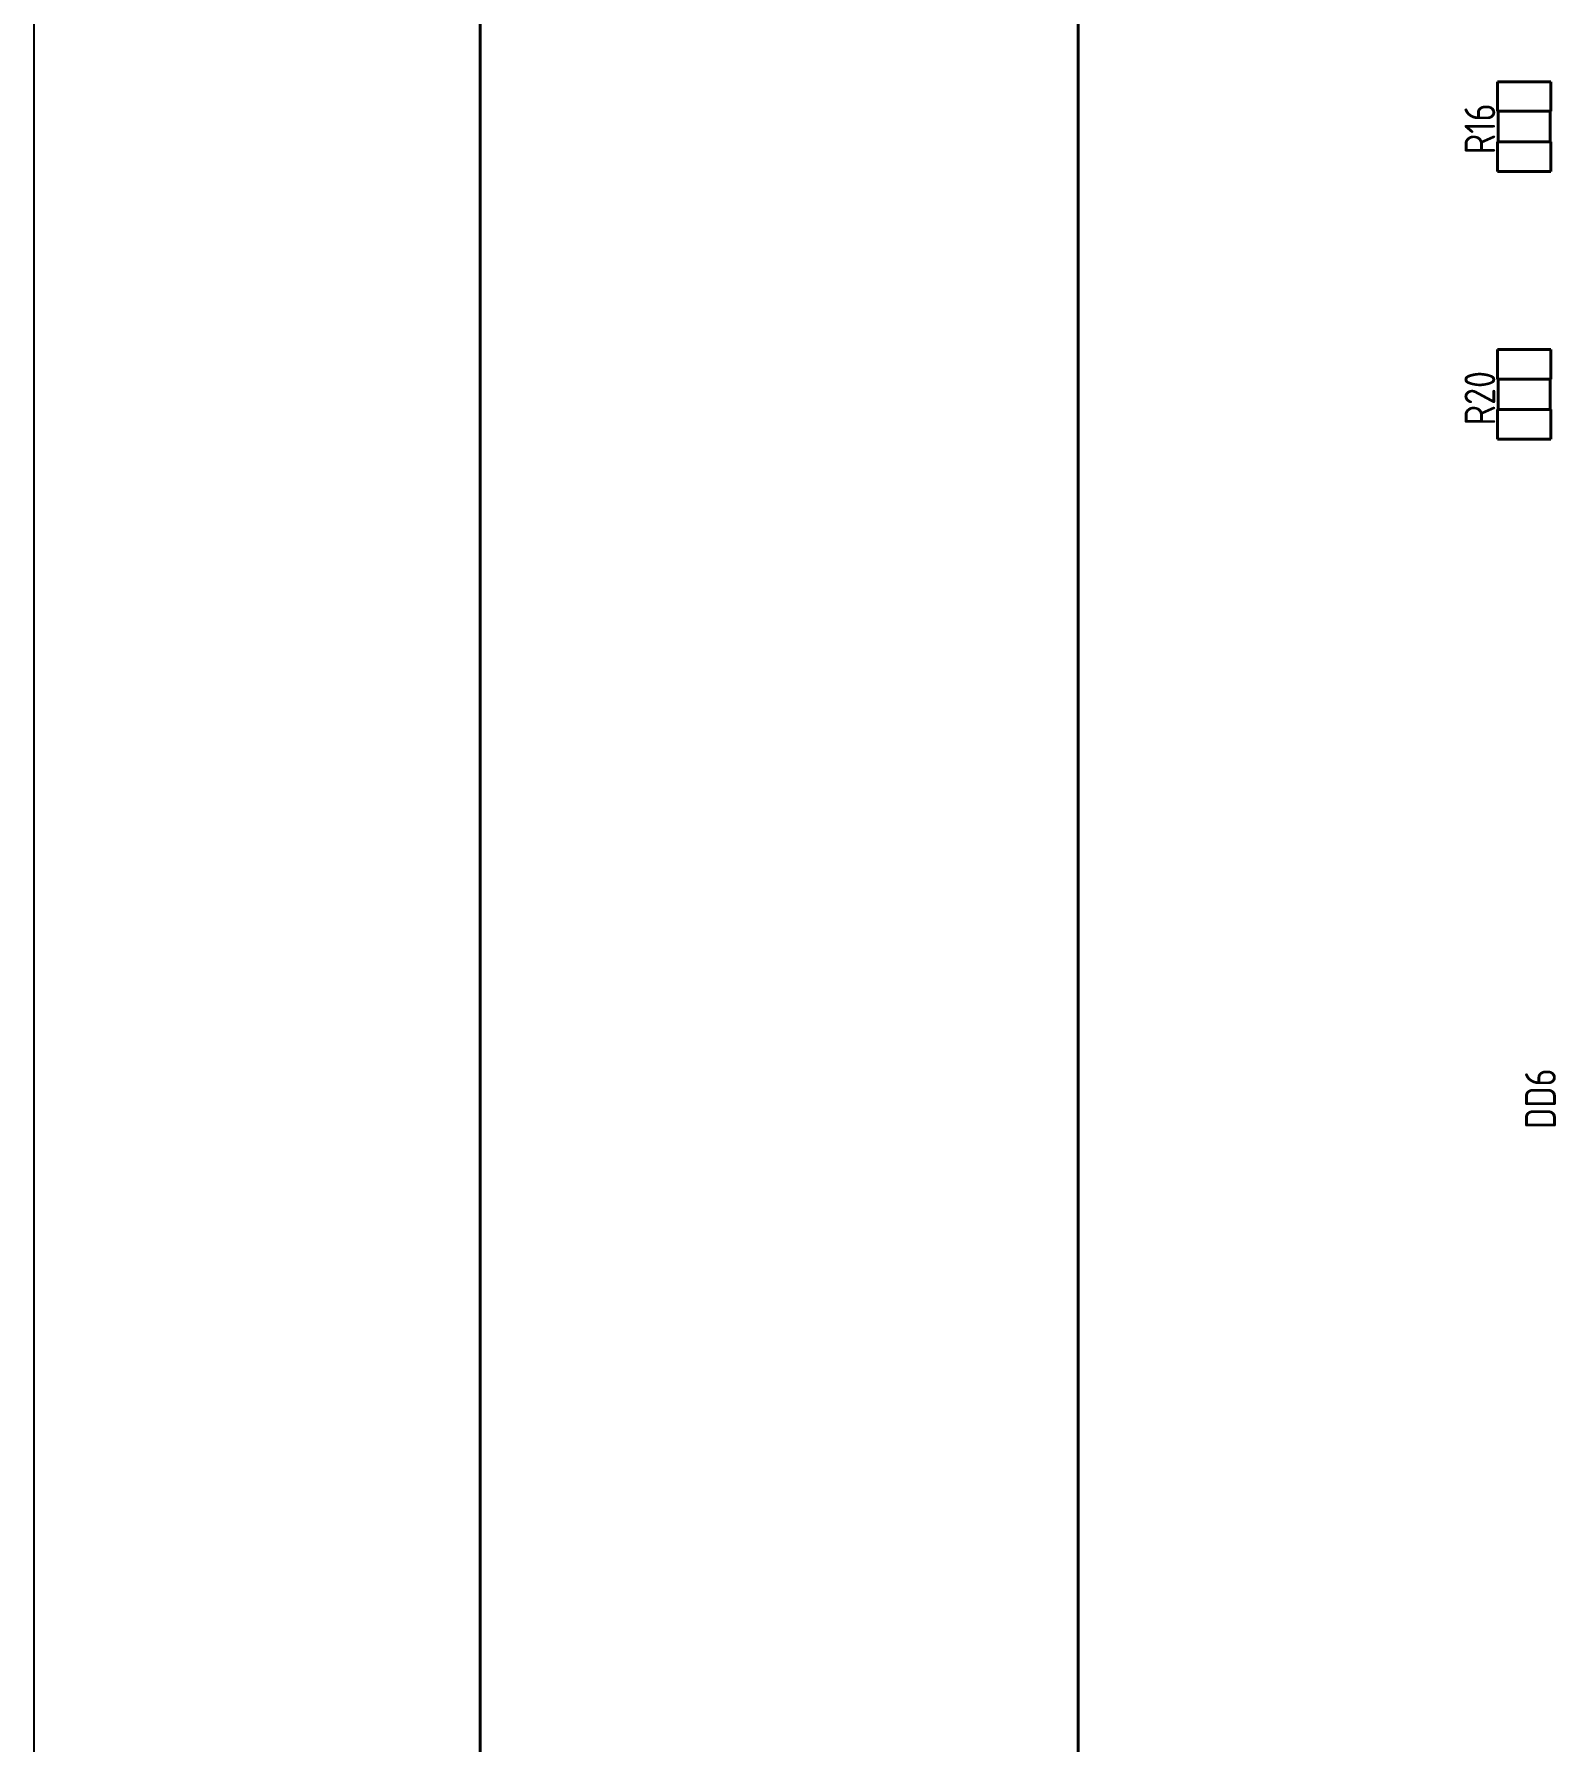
# Model space of a CAD drawing. Extents: x 193 to 1101, y 70 to 664.
# Drawn here: x 260 to 328.2, y 429 to 505.6 of the extents above; entities that cross this region are included whole.
import ezdxf

# ---------------------------------------------------------------- set-up
doc = ezdxf.new("R2010")
doc.units = 0
doc.header["$MEASUREMENT"] = 0
doc.layers.get('0').update_dxf_attribs({"linetype": 'CONTINUOUS'})
doc.layers.add('KONTUR', color=7, linetype='CONTINUOUS')
doc.layers.add('Основная', color=7, linetype='CONTINUOUS', lineweight=40)
doc.styles.add('GOST type A0', font='', dxfattribs={"oblique": 15, "height": 3.5})
doc.styles.get('GOST type A0').set_extended_font_data('GOST type A')

msp = doc.modelspace()

# ---------------------------------------------------------------- linework, layer by layer
at = {"layer": 'KONTUR'}
msp.add_line((260, 70), (260, 664), dxfattribs=at)
at = {"layer": 'Основная'}
for p, q in [((280, 115), (280, 659)), ((306.792, 567.152), (306.792, 357.152)), ((327.986, 503.462), (325.598, 503.462)), ((325.598, 503.462), (325.598, 502.142)), ((325.598, 502.142), (325.598, 503.462)), ((327.986, 503.462), (325.598, 503.462)), ((327.986, 503.462), (325.598, 503.462)), ((325.598, 503.462), (325.598, 502.142)), ((325.598, 502.142), (325.598, 503.462)), ((327.986, 503.462), (325.598, 503.462)), ((327.986, 502.142), (327.986, 503.462)), ((327.986, 502.142), (327.986, 503.462)), ((327.986, 502.142), (327.986, 503.462)), ((327.986, 502.142), (327.986, 503.462)), ((325.598, 502.142), (325.632, 502.142)), ((327.986, 502.142), (325.598, 502.142)), ((325.598, 502.142), (325.632, 502.142)), ((327.986, 502.142), (325.598, 502.142)), ((325.632, 502.142), (325.632, 500.77)), ((325.632, 500.77), (325.632, 502.142)), ((325.632, 502.142), (325.632, 500.77)), ((325.632, 500.77), (325.632, 502.142)), ((327.952, 500.77), (327.952, 502.142)), ((327.952, 502.142), (327.986, 502.142)), ((327.952, 500.77), (327.952, 502.142)), ((327.952, 500.77), (327.952, 502.142)), ((327.952, 502.142), (327.986, 502.142)), ((327.952, 500.77), (327.952, 502.142)), ((325.632, 500.77), (325.598, 500.77)), ((325.598, 500.77), (325.598, 499.45)), ((325.598, 499.45), (325.598, 500.77)), ((327.986, 500.77), (325.598, 500.77)), ((325.632, 500.77), (325.598, 500.77)), ((325.598, 500.77), (325.598, 499.45)), ((325.598, 499.45), (325.598, 500.77)), ((327.986, 500.77), (325.598, 500.77)), ((327.986, 500.77), (327.952, 500.77)), ((327.986, 500.77), (327.952, 500.77)), ((327.986, 499.45), (327.986, 500.77)), ((327.986, 499.45), (327.986, 500.77)), ((327.986, 499.45), (327.986, 500.77)), ((327.986, 499.45), (327.986, 500.77)), ((325.598, 499.45), (327.986, 499.45)), ((327.986, 499.45), (325.598, 499.45)), ((325.598, 499.45), (327.986, 499.45)), ((327.986, 499.45), (325.598, 499.45)), ((327.986, 491.462), (325.598, 491.462)), ((325.598, 491.462), (325.598, 490.142)), ((325.598, 490.142), (325.598, 491.462)), ((327.986, 491.462), (325.598, 491.462)), ((327.986, 491.462), (325.598, 491.462)), ((325.598, 491.462), (325.598, 490.142)), ((325.598, 490.142), (325.598, 491.462)), ((327.986, 491.462), (325.598, 491.462)), ((327.986, 490.142), (327.986, 491.462)), ((327.986, 490.142), (327.986, 491.462)), ((327.986, 490.142), (327.986, 491.462)), ((327.986, 490.142), (327.986, 491.462)), ((325.598, 490.142), (325.632, 490.142)), ((327.986, 490.142), (325.598, 490.142)), ((325.598, 490.142), (325.632, 490.142)), ((327.986, 490.142), (325.598, 490.142)), ((325.632, 490.142), (325.632, 488.77)), ((325.632, 488.77), (325.632, 490.142)), ((325.632, 490.142), (325.632, 488.77)), ((325.632, 488.77), (325.632, 490.142)), ((327.952, 488.77), (327.952, 490.142)), ((327.952, 490.142), (327.986, 490.142)), ((327.952, 488.77), (327.952, 490.142)), ((327.952, 488.77), (327.952, 490.142)), ((327.952, 490.142), (327.986, 490.142)), ((327.952, 488.77), (327.952, 490.142)), ((325.632, 488.77), (325.598, 488.77)), ((325.598, 488.77), (325.598, 487.45)), ((325.598, 487.45), (325.598, 488.77)), ((327.986, 488.77), (325.598, 488.77)), ((325.632, 488.77), (325.598, 488.77)), ((325.598, 488.77), (325.598, 487.45)), ((325.598, 487.45), (325.598, 488.77)), ((327.986, 488.77), (325.598, 488.77)), ((327.986, 488.77), (327.952, 488.77)), ((327.986, 488.77), (327.952, 488.77)), ((327.986, 487.45), (327.986, 488.77)), ((327.986, 487.45), (327.986, 488.77)), ((327.986, 487.45), (327.986, 488.77)), ((327.986, 487.45), (327.986, 488.77)), ((325.598, 487.45), (327.986, 487.45)), ((327.986, 487.45), (325.598, 487.45)), ((325.598, 487.45), (327.986, 487.45)), ((327.986, 487.45), (325.598, 487.45))]:
    msp.add_line(p, q, dxfattribs=at)

# ---------------------------------------------------------------- texts
at = {"style": 'GOST type A0'}
for s, p in [('R16', (325.494, 500.216)), ('R20', (325.494, 488.062)), ('DD6', (328.21, 456.518))]:
    msp.add_text(s, height=1.3796, rotation=90, dxfattribs=at).set_placement(p)

doc.saveas('drawing.dxf')
